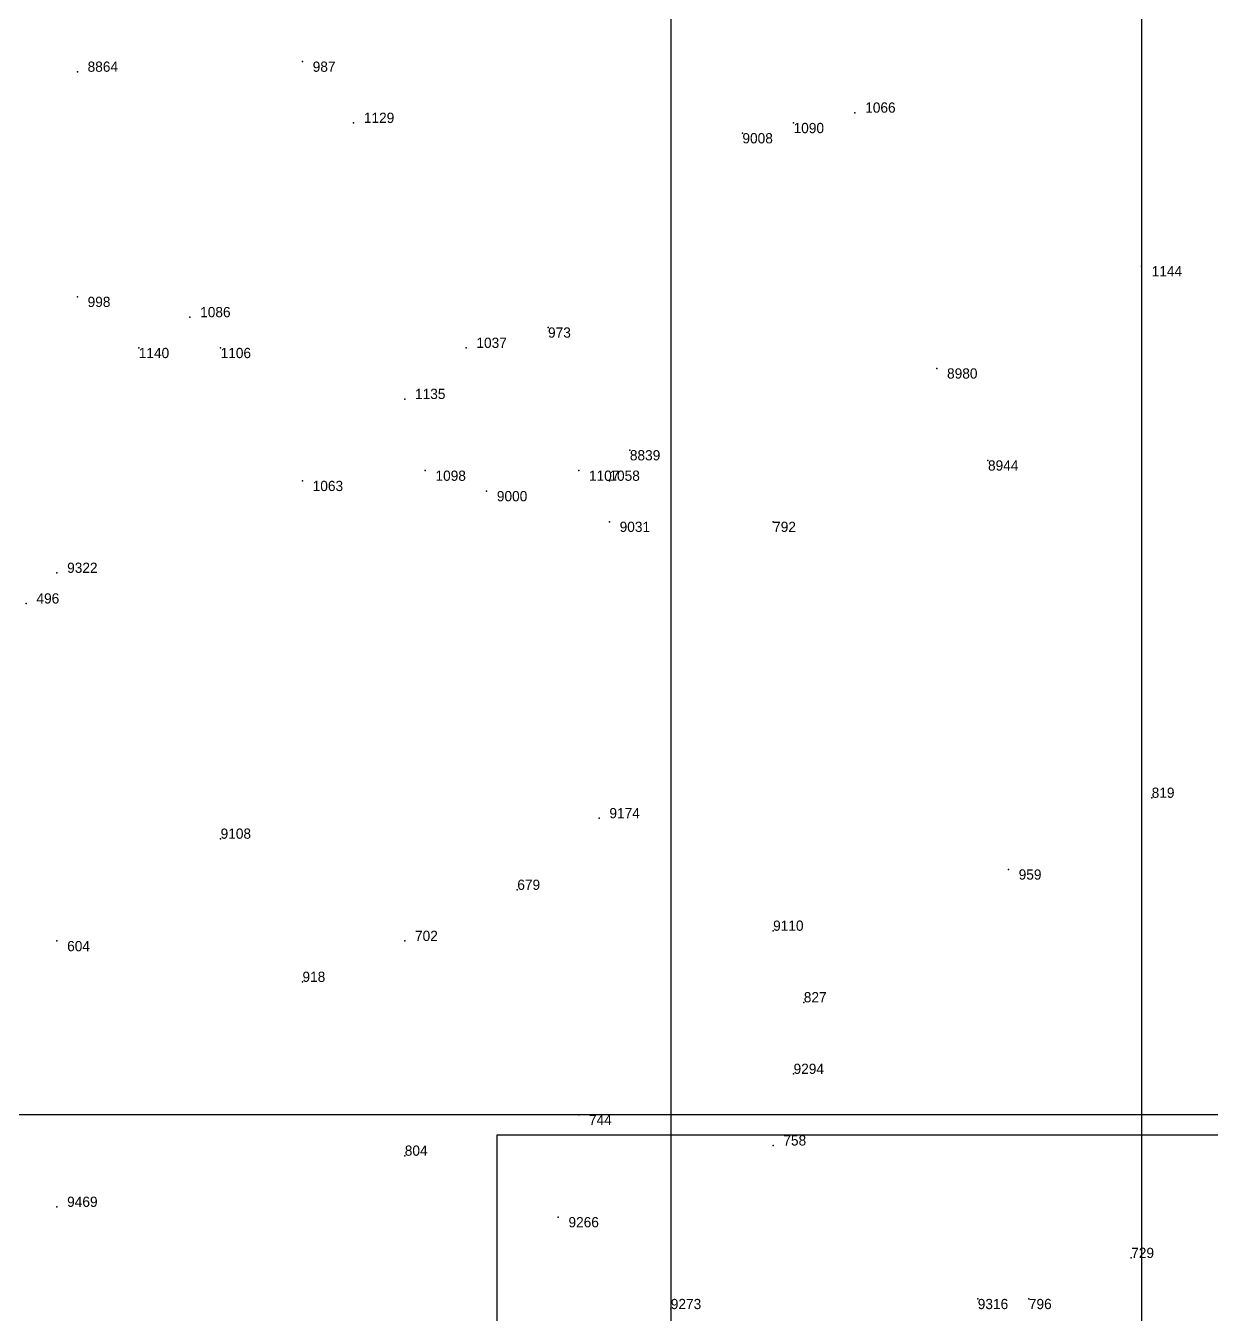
# Model space of a CAD drawing. Extents: x -0.07 to 1.1, y -0.07 to 1.1.
# Drawn here: x 0.753 to 0.8688, y 0.1745 to 0.3005 of the extents above; entities that cross this region are included whole.
import ezdxf

# ---------------------------------------------------------------- set-up
doc = ezdxf.new("R2010")
doc.units = 0
for name, color, linetype in [('Facilities', 3, 'CONTINUOUS'), ('Min_max_boxes', 1, 'CONTINUOUS'), ('Normals', 1, 'CONTINUOUS'), ('Source_points', 5, 'CONTINUOUS'), ('Text', 3, 'CONTINUOUS')]:
    doc.layers.add(name, color=color, linetype=linetype)

msp = doc.modelspace()

# ---------------------------------------------------------------- linework, layer by layer
at = {"layer": 'Facilities', "color": 3}
for p in [(0.78, 0.297), (0.758, 0.296, 1), (0.834, 0.292), (0.785, 0.291), (0.823, 0.29, 1), (0.828, 0.291), (0.862, 0.277), (0.758, 0.274), (0.769, 0.272), (0.804, 0.271), (0.764, 0.269), (0.772, 0.269), (0.796, 0.269), (0.842, 0.267, 1), (0.79, 0.264), (0.812, 0.259, 1), (0.847, 0.258, 1), (0.78, 0.256), (0.792, 0.257), (0.807, 0.257), (0.81, 0.256), (0.798, 0.255, 1), (0.81, 0.252, 1), (0.826, 0.252), (0.756, 0.247, 1), (0.753, 0.244), (0.863, 0.225), (0.809, 0.223, 1), (0.772, 0.221, 1), (0.849, 0.218), (0.801, 0.216), (0.826, 0.212, 1), (0.756, 0.211), (0.79, 0.211), (0.78, 0.207), (0.829, 0.205), (0.828, 0.198, 1), (0.807, 0.194), (0.826, 0.191), (0.79, 0.19), (0.756, 0.185, 1), (0.805, 0.184, 1), (0.861, 0.18), (0.846, 0.176, 1), (0.851, 0.176), (0.816, 0.175, 1)]:
    msp.add_point(p, dxfattribs=at)
at = {"layer": 'Min_max_boxes', "color": 1}
for p, q in [((0.862, 0.466, 0.76), (0.862, 0, 0.76)), ((0.862, 0.466, 1), (0.862, 0, 1)), ((0.816, 0.32, 0.346), (0.816, 0, 0.346)), ((0.816, 0.32, 0.689), (0.816, 0, 0.689)), ((1, 0.194, 0.626), (0.71, 0.194, 0.626)), ((1, 0.194, 0.784), (0.71, 0.194, 0.784)), ((1, 0.192, 0.826), (0.799, 0.192, 0.826)), ((0.799, 0.192, 0.826), (0.799, 0, 0.826)), ((1, 0.192, 1), (0.799, 0.192, 1)), ((0.799, 0.192, 1), (0.799, 0, 1)), ((0.799, 0.192, 0.826), (0.799, 0.192, 1))]:
    msp.add_line(p, q, dxfattribs=at)
at = {"layer": 'Normals', "color": 1}
for p, q in [((0.78, 0.297), (0.78, 0.297, 0.1)), ((0.758, 0.296, 1), (0.758, 0.296, 1.1)), ((0.834, 0.292), (0.834, 0.292, 0.1)), ((0.785, 0.291), (0.785, 0.291, 0.1)), ((0.823, 0.29, 1), (0.823, 0.29, 1.1)), ((0.828, 0.291), (0.828, 0.291, 0.1)), ((0.862, 0.277), (0.862, 0.277, 0.1)), ((0.758, 0.274), (0.758, 0.274, 0.1)), ((0.769, 0.272), (0.769, 0.272, 0.1)), ((0.804, 0.271), (0.804, 0.271, 0.1)), ((0.764, 0.269), (0.764, 0.269, 0.1)), ((0.772, 0.269), (0.772, 0.269, 0.1)), ((0.796, 0.269), (0.796, 0.269, 0.1)), ((0.842, 0.267, 1), (0.842, 0.267, 1.1)), ((0.79, 0.264), (0.79, 0.264, 0.1)), ((0.812, 0.259, 1), (0.812, 0.259, 1.1)), ((0.847, 0.258, 1), (0.847, 0.258, 1.1)), ((0.78, 0.256), (0.78, 0.256, 0.1)), ((0.792, 0.257), (0.792, 0.257, 0.1)), ((0.807, 0.257), (0.807, 0.257, 0.1)), ((0.81, 0.256), (0.81, 0.256, 0.1)), ((0.798, 0.255, 1), (0.798, 0.255, 1.1)), ((0.81, 0.252, 1), (0.81, 0.252, 1.1)), ((0.826, 0.252), (0.826, 0.252, 0.1)), ((0.756, 0.247, 1), (0.756, 0.247, 1.1)), ((0.753, 0.244), (0.753, 0.244, 0.1)), ((0.863, 0.225), (0.863, 0.225, 0.1)), ((0.809, 0.223, 1), (0.809, 0.223, 1.1)), ((0.772, 0.221, 1), (0.772, 0.221, 1.1)), ((0.849, 0.218), (0.849, 0.218, 0.1)), ((0.801, 0.216), (0.801, 0.216, 0.1)), ((0.826, 0.212, 1), (0.826, 0.212, 1.1)), ((0.756, 0.211), (0.756, 0.211, 0.1)), ((0.79, 0.211), (0.79, 0.211, 0.1)), ((0.78, 0.207), (0.78, 0.207, 0.1)), ((0.829, 0.205), (0.829, 0.205, 0.1)), ((0.828, 0.198, 1), (0.828, 0.198, 1.1)), ((0.807, 0.194), (0.807, 0.194, 0.1)), ((0.826, 0.191), (0.826, 0.191, 0.1)), ((0.79, 0.19), (0.79, 0.19, 0.1)), ((0.756, 0.185, 1), (0.756, 0.185, 1.1)), ((0.805, 0.184, 1), (0.805, 0.184, 1.1)), ((0.861, 0.18), (0.861, 0.18, 0.1)), ((0.846, 0.176, 1), (0.846, 0.176, 1.1)), ((0.851, 0.176), (0.851, 0.176, 0.1)), ((0.816, 0.175, 1), (0.816, 0.175, 1.1))]:
    msp.add_line(p, q, dxfattribs=at)
at = {"layer": 'Source_points', "color": 5}
for p in [(0.78, 0.297), (0.758, 0.296, 1), (0.834, 0.292), (0.785, 0.291), (0.823, 0.29, 1), (0.828, 0.291), (0.862, 0.277), (0.758, 0.274), (0.769, 0.272), (0.804, 0.271), (0.764, 0.269), (0.772, 0.269), (0.796, 0.269), (0.842, 0.267, 1), (0.79, 0.264), (0.812, 0.259, 1), (0.847, 0.258, 1), (0.78, 0.256), (0.792, 0.257), (0.807, 0.257), (0.81, 0.256), (0.798, 0.255, 1), (0.81, 0.252, 1), (0.826, 0.252), (0.756, 0.247, 1), (0.753, 0.244), (0.863, 0.225), (0.809, 0.223, 1), (0.772, 0.221, 1), (0.849, 0.218), (0.801, 0.216), (0.826, 0.212, 1), (0.756, 0.211), (0.79, 0.211), (0.78, 0.207), (0.829, 0.205), (0.828, 0.198, 1), (0.807, 0.194), (0.826, 0.191), (0.79, 0.19), (0.756, 0.185, 1), (0.805, 0.184, 1), (0.861, 0.18), (0.846, 0.176, 1), (0.851, 0.176), (0.816, 0.175, 1)]:
    msp.add_point(p, dxfattribs=at)

# ---------------------------------------------------------------- texts
at = {"layer": 'Text', "color": 3}
for s, p in [('8864', (0.759, 0.296, 1)), ('987', (0.781, 0.296)), ('1066', (0.835, 0.292)), ('1129', (0.786, 0.291)), ('9008', (0.823, 0.289, 1)), ('1090', (0.828, 0.29)), ('1144', (0.863, 0.276)), ('998', (0.759, 0.273)), ('1086', (0.77, 0.272)), ('973', (0.804, 0.27)), ('1037', (0.797, 0.269)), ('1140', (0.764, 0.268)), ('1106', (0.772, 0.268)), ('8980', (0.843, 0.266, 1)), ('1135', (0.791, 0.264)), ('8839', (0.812, 0.258, 1)), ('8944', (0.847, 0.257, 1)), ('1063', (0.781, 0.255)), ('1098', (0.793, 0.256)), ('1107', (0.808, 0.256)), ('1058', (0.81, 0.256)), ('9000', (0.799, 0.254, 1)), ('9031', (0.811, 0.251, 1)), ('792', (0.826, 0.251)), ('9322', (0.757, 0.247, 1)), ('496', (0.754, 0.244)), ('819', (0.863, 0.225)), ('9174', (0.81, 0.223, 1)), ('9108', (0.772, 0.221, 1)), ('959', (0.85, 0.217)), ('679', (0.801, 0.216)), ('9110', (0.826, 0.212, 1)), ('702', (0.791, 0.211)), ('604', (0.757, 0.21)), ('918', (0.78, 0.207)), ('827', (0.829, 0.205)), ('9294', (0.828, 0.198, 1)), ('744', (0.808, 0.193)), ('758', (0.827, 0.191)), ('804', (0.79, 0.19)), ('9469', (0.757, 0.185, 1)), ('9266', (0.806, 0.183, 1)), ('729', (0.861, 0.18)), ('9273', (0.816, 0.175, 1)), ('9316', (0.846, 0.175, 1)), ('796', (0.851, 0.175))]:
    msp.add_text(s, height=0.001, dxfattribs=at).set_placement(p)

doc.saveas('drawing.dxf')
